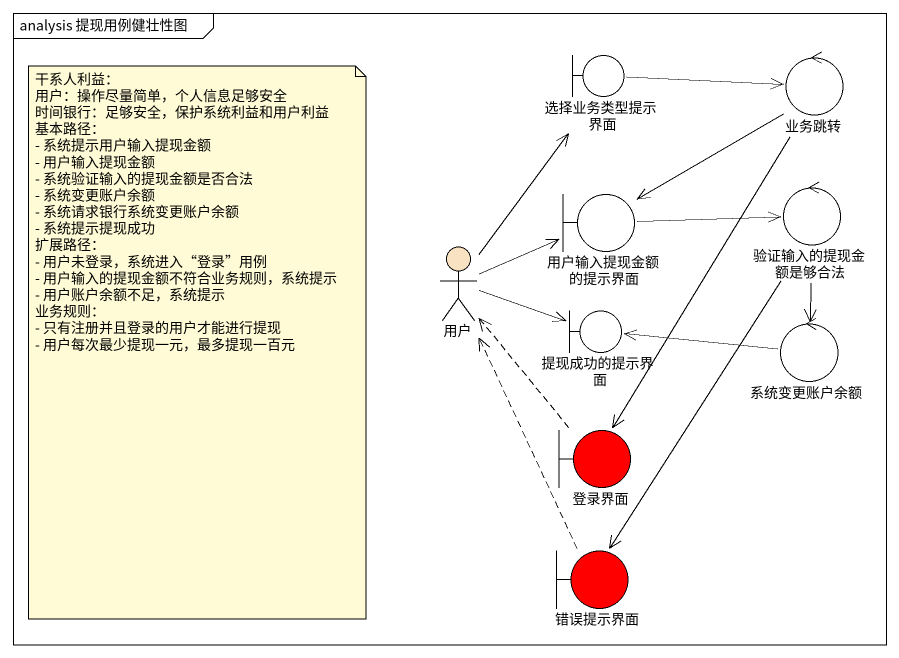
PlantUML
@startuml
mainframe analysis 提现用例健壮性图
boundary 选择业务类型提示界面
control 业务跳转
boundary 用户输入提现金额的提示界面
control 验证输入的提现金额是够合法
actor 用户 #F8E2C1
boundary 提现成功的提示界面
control 系统变更账户余额
boundary 登录界面 #FF0000
boundary 错误提示界面 #FF0000
选择业务类型提示界面 -right-> 业务跳转
业务跳转 --> 用户输入提现金额的提示界面
业务跳转 --> 登录界面
用户输入提现金额的提示界面 -right-> 验证输入的提现金额是够合法
验证输入的提现金额是够合法 --> 系统变更账户余额
验证输入的提现金额是够合法 --> 错误提示界面
用户 -up-> 选择业务类型提示界面
用户 -right-> 用户输入提现金额的提示界面
用户 -right-> 提现成功的提示界面
系统变更账户余额 -left-> 提现成功的提示界面
登录界面 .up.> 用户
错误提示界面 .up.> 用户
note as N1
  干系人利益：
  用户：操作尽量简单，个人信息足够安全
  时间银行：足够安全，保护系统利益和用户利益
  基本路径：
  - 系统提示用户输入提现金额
  - 用户输入提现金额
  - 系统验证输入的提现金额是否合法
  - 系统变更账户余额
  - 系统请求银行系统变更账户余额
  - 系统提示提现成功
  扩展路径：
  - 用户未登录，系统进入“登录”用例
  - 用户输入的提现金额不符合业务规则，系统提示
  - 用户账户余额不足，系统提示
  业务规则：
  - 只有注册并且登录的用户才能进行提现
  - 用户每次最少提现一元，最多提现一百元
end note
@enduml
